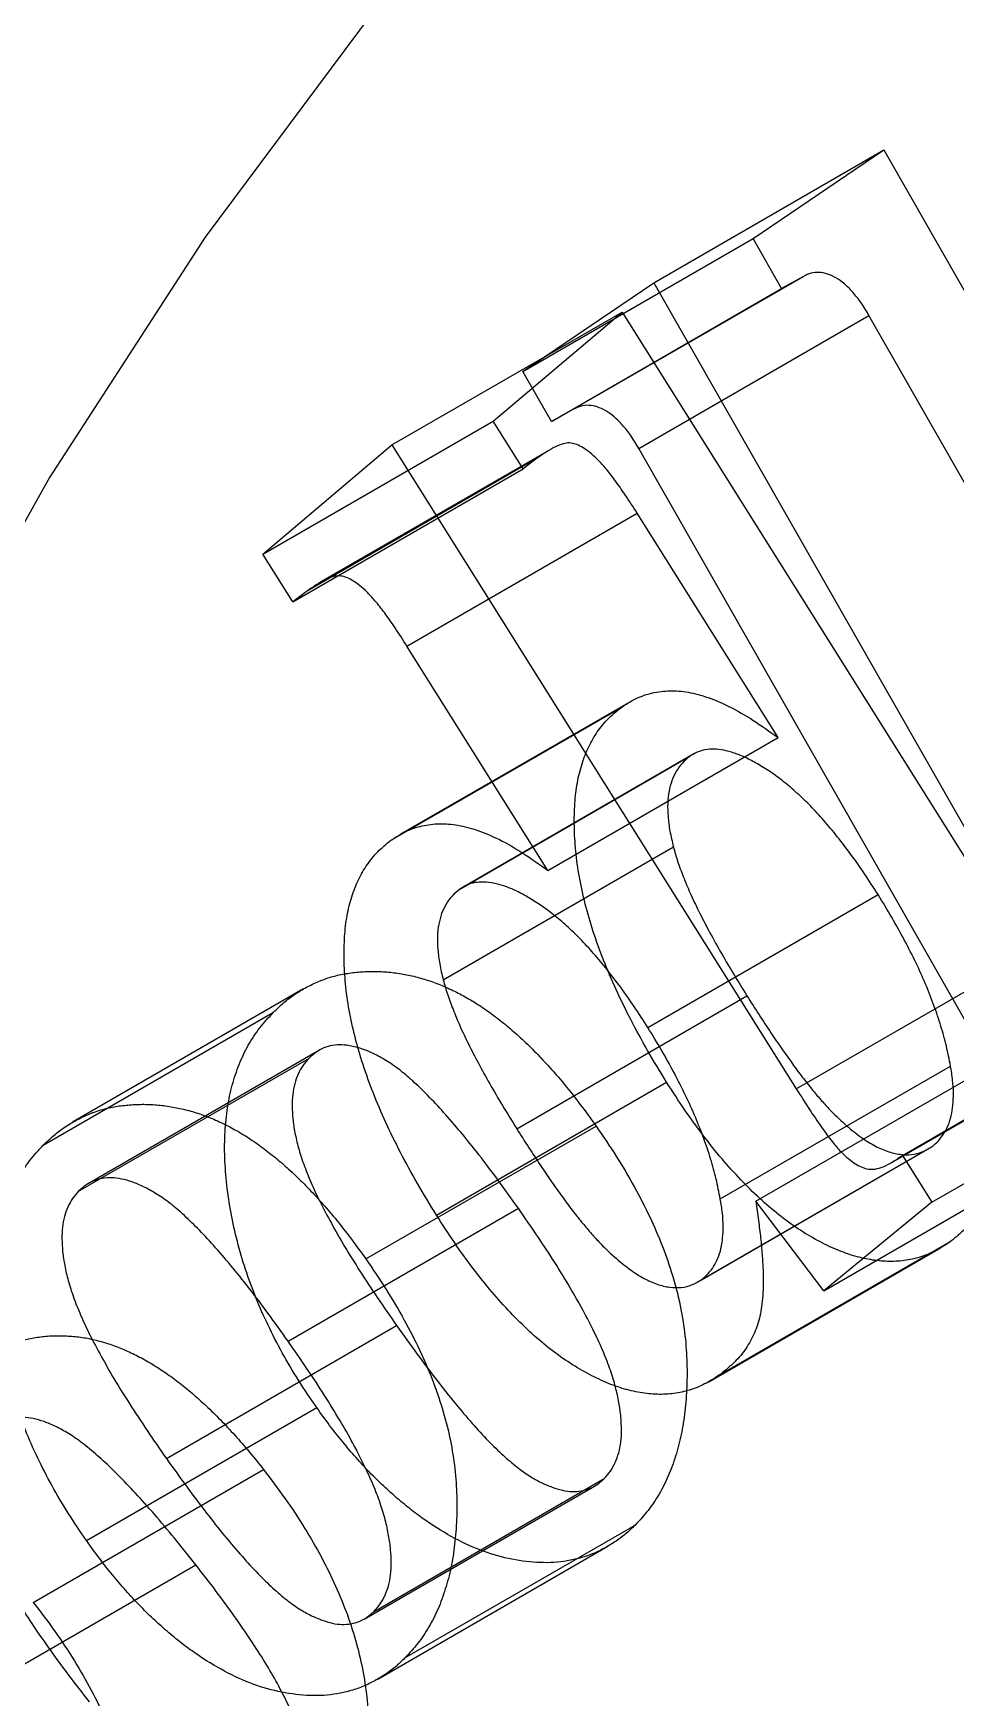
# Paper-space layout 'Sheet2' of a CAD drawing. Header units: inches. Extents: x 0 to 16.3, y 0 to 11.5.
# Drawn here: x 12.9461 to 13.0878, y 10.4735 to 10.7291 of the extents above; entities that cross this region are included whole.
import ezdxf

# ---------------------------------------------------------------- set-up
doc = ezdxf.new("R2010")
doc.units = ezdxf.units.IN
doc.header["$MEASUREMENT"] = 0

psp = doc.layouts.new('Sheet2')

# ---------------------------------------------------------------- linework, layer by layer
at = {"color": 7, "linetype": 'Continuous', "lineweight": 25}
for p, q in [((13.041388, 10.690798), (13.076743, 10.711209)), ((13.056651, 10.697592), (13.076743, 10.711209)), ((13.076743, 10.711209), (13.139846, 10.600614)), ((13.021296, 10.677181), (13.056651, 10.697592)), ((13.061023, 10.689928), (13.056651, 10.697592)), ((13.029036, 10.671393), (13.064391, 10.691803)), ((13.064391, 10.691803), (13.061023, 10.689928)), ((13.021296, 10.677181), (13.041388, 10.690798)), ((13.025667, 10.669517), (13.061023, 10.689928)), ((13.041388, 10.690798), (13.104491, 10.580204)), ((13.001157, 10.665908), (13.036513, 10.686318)), ((13.016702, 10.669575), (13.036513, 10.686318)), ((13.036513, 10.686318), (13.098633, 10.587452)), ((13.039082, 10.665385), (13.074437, 10.685796)), ((13.126251, 10.594986), (13.074437, 10.685796)), ((13.025667, 10.669517), (13.021296, 10.677181)), ((13.029036, 10.671393), (13.025667, 10.669517)), ((12.981346, 10.649165), (13.016702, 10.669575)), ((13.021314, 10.662236), (13.016702, 10.669575)), ((12.981346, 10.649165), (13.001157, 10.665908)), ((13.001157, 10.665908), (13.063278, 10.567042)), ((12.988404, 10.643655), (13.02376, 10.664065)), ((13.025536, 10.665234), (12.990181, 10.644823)), ((13.02376, 10.664065), (13.021314, 10.662236)), ((13.090896, 10.574576), (13.039082, 10.665385)), ((12.985958, 10.641826), (13.021314, 10.662236)), ((13.003483, 10.63502), (13.038839, 10.65543)), ((13.060475, 10.620989), (13.038839, 10.65543)), ((12.985958, 10.641826), (12.981346, 10.649165)), ((12.988404, 10.643655), (12.985958, 10.641826)), ((13.025119, 10.600578), (13.003483, 10.63502)), ((13.000977, 10.605161), (13.036332, 10.625571)), ((13.037869, 10.626543), (13.002514, 10.606132)), ((13.025119, 10.600578), (13.060475, 10.620989)), ((13.011584, 10.597694), (13.04694, 10.618105)), ((13.047566, 10.618494), (13.01221, 10.598084)), ((13.009058, 10.583778), (13.044413, 10.604188)), ((13.040479, 10.576452), (13.075834, 10.596862)), ((13.063278, 10.567042), (13.098633, 10.587452)), ((12.987505, 10.582326), (12.952149, 10.561916)), ((13.020347, 10.560913), (13.055702, 10.581324)), ((12.947641, 10.558399), (12.982997, 10.578809)), ((13.077834, 10.555695), (13.113189, 10.576105)), ((13.07958, 10.55682), (13.114935, 10.577231)), ((12.953055, 10.551314), (12.988411, 10.571724)), ((12.990051, 10.572984), (12.954696, 10.552574)), ((13.051608, 10.550138), (13.086963, 10.570548)), ((13.057042, 10.549779), (13.092397, 10.570189)), ((13.084092, 10.549631), (13.119447, 10.570041)), ((13.008015, 10.547656), (13.04337, 10.568066)), ((12.997169, 10.540922), (13.032525, 10.561332)), ((13.0487, 10.537738), (13.084056, 10.558148)), ((13.048065, 10.537351), (13.083421, 10.557761)), ((13.067509, 10.536026), (13.102864, 10.556436)), ((13.07958, 10.55682), (13.084092, 10.549631)), ((12.985238, 10.528289), (13.020594, 10.5487)), ((13.067509, 10.536026), (13.057042, 10.549779)), ((13.084092, 10.549631), (13.067509, 10.536026)), ((13.051668, 10.523243), (13.087023, 10.543653)), ((13.049823, 10.522056), (13.085179, 10.542466)), ((12.96655, 10.510273), (13.001906, 10.530683)), ((12.954278, 10.497676), (12.989634, 10.518086)), ((12.946105, 10.488182), (12.98146, 10.508592)), ((12.998433, 10.486797), (13.033788, 10.507207)), ((12.99692, 10.485619), (13.032276, 10.506029)), ((13.003185, 10.479654), (13.03854, 10.500064)), ((12.998999, 10.476412), (13.034354, 10.496822)), ((12.935718, 10.473547), (12.971073, 10.493957))]:
    psp.add_line(p, q, dxfattribs=at)
at = {"color": 7, "linetype": 'Continuous', "lineweight": 25, "flags": 128}
psp.add_lwpolyline([(13.434533, 10.944373), (13.39075, 10.941805), (13.348064, 10.936418), (13.306556, 10.928222), (13.266307, 10.917233), (13.227393, 10.903472), (13.189889, 10.886966), (13.153868, 10.867745), (13.119397, 10.845847), (13.086543, 10.821314), (13.055368, 10.794193), (13.025934, 10.764535), (12.998295, 10.732398), (12.972505, 10.697843), (12.948614, 10.660936), (12.926667, 10.621748), (12.906705, 10.580355), (12.888769, 10.536834), (12.87289, 10.491271), (12.859102, 10.443751), (12.847428, 10.394367), (12.837893, 10.343212), (12.830514, 10.290385)], dxfattribs=at)
at = {"color": 7, "linetype": 'Continuous', "lineweight": 25}
for points, knots in [([(13.074437, 10.685796), (13.074043, 10.686459), (13.073293, 10.687723), (13.072003, 10.689359), (13.070697, 10.690671), (13.069365, 10.691632), (13.068044, 10.692223), (13.06675, 10.692472), (13.065509, 10.692331), (13.064774, 10.691984), (13.064391, 10.691803)], [0, 0, 0, 0, 0.1433056, 0.272724, 0.392352, 0.5075527, 0.6225518, 0.7393662, 0.8639608, 1, 1, 1, 1]), ([(13.039082, 10.665385), (13.038688, 10.666049), (13.037937, 10.667312), (13.036648, 10.668948), (13.035341, 10.670261), (13.034009, 10.671222), (13.032688, 10.671813), (13.031395, 10.672061), (13.030153, 10.671921), (13.029419, 10.671574), (13.029036, 10.671393)], [0, 0, 0, 0, 0.1433056, 0.272724, 0.392352, 0.5075527, 0.6225518, 0.7393662, 0.8639608, 1, 1, 1, 1]), ([(13.038839, 10.65543), (13.038237, 10.656373), (13.03712, 10.658125), (13.035484, 10.660465), (13.034038, 10.662322), (13.03276, 10.663715), (13.031616, 10.66474), (13.030567, 10.665495), (13.029587, 10.665998), (13.02863, 10.666254), (13.027628, 10.66619), (13.026506, 10.665769), (13.025177, 10.665059), (13.024261, 10.664416), (13.02376, 10.664065)], [0, 0, 0, 0, 0.1312077, 0.2436518, 0.3364593, 0.4112958, 0.474385, 0.5323129, 0.5855361, 0.6360074, 0.6949206, 0.7737345, 0.876272, 1, 1, 1, 1]), ([(13.003483, 10.63502), (13.002882, 10.635963), (13.001764, 10.637714), (13.000128, 10.640055), (12.998683, 10.641912), (12.997405, 10.643305), (12.996261, 10.64433), (12.995212, 10.645084), (12.994231, 10.645588), (12.993275, 10.645844), (12.992272, 10.64578), (12.99115, 10.645358), (12.989822, 10.644648), (12.988906, 10.644006), (12.988404, 10.643655)], [0, 0, 0, 0, 0.1312077, 0.2436518, 0.3364593, 0.4112958, 0.474385, 0.5323129, 0.5855361, 0.6360074, 0.6949206, 0.7737345, 0.876272, 1, 1, 1, 1]), ([(13.036332, 10.625571), (13.037094, 10.626074), (13.03859, 10.627063), (13.041135, 10.6279), (13.043814, 10.628246), (13.046677, 10.628031), (13.049773, 10.627187), (13.053114, 10.625778), (13.056724, 10.623667), (13.059194, 10.621904), (13.060475, 10.620989)], [0, 0, 0, 0, 0.12532968, 0.24613608, 0.36205349, 0.47742956, 0.59566177, 0.7206738, 0.85510323, 1, 1, 1, 1]), ([(13.04337, 10.568066), (13.042379, 10.569677), (13.04044, 10.572827), (13.037868, 10.577601), (13.035565, 10.58223), (13.033672, 10.586751), (13.032051, 10.591142), (13.030837, 10.595411), (13.029919, 10.599566), (13.02936, 10.603562), (13.029146, 10.607333), (13.029223, 10.610847), (13.02959, 10.614089), (13.030329, 10.616987), (13.031349, 10.619609), (13.032694, 10.621917), (13.034334, 10.623956), (13.035659, 10.625027), (13.036332, 10.625571)], [0, 0, 0, 0, 0.07647927, 0.14948049, 0.21910137, 0.28595957, 0.35038137, 0.41329977, 0.47532005, 0.53699115, 0.59749177, 0.65595632, 0.71295492, 0.76928398, 0.82548337, 0.88185774, 0.93992536, 1, 1, 1, 1]), ([(13.04694, 10.618105), (13.046539, 10.617776), (13.045755, 10.617135), (13.044828, 10.615867), (13.044142, 10.614407), (13.043688, 10.612755), (13.043483, 10.610905), (13.043564, 10.608835), (13.04383, 10.606597), (13.044215, 10.605008), (13.044413, 10.604188)], [0, 0, 0, 0, 0.1320175, 0.2579588, 0.3800127, 0.4978671, 0.6180407, 0.7388688, 0.8653724, 1, 1, 1, 1]), ([(13.075834, 10.596862), (13.075147, 10.597942), (13.073806, 10.600046), (13.071716, 10.603019), (13.069619, 10.605728), (13.067558, 10.608237), (13.065485, 10.610483), (13.063414, 10.612464), (13.061355, 10.614217), (13.05932, 10.615718), (13.057353, 10.616935), (13.055493, 10.617935), (13.05376, 10.618627), (13.05214, 10.619088), (13.050647, 10.619245), (13.049268, 10.619158), (13.048012, 10.618797), (13.047297, 10.618335), (13.04694, 10.618105)], [0, 0, 0, 0, 0.0843714, 0.1645231, 0.2408367, 0.3137885, 0.3837298, 0.4512229, 0.5164254, 0.5804898, 0.6421426, 0.6994435, 0.7535647, 0.8050311, 0.8547175, 0.9031889, 0.9516005, 1, 1, 1, 1]), ([(13.000977, 10.605161), (13.001739, 10.605664), (13.003235, 10.606653), (13.005779, 10.60749), (13.008458, 10.607836), (13.011322, 10.607621), (13.014418, 10.606777), (13.017758, 10.605367), (13.021368, 10.603257), (13.023838, 10.601493), (13.025119, 10.600578)], [0, 0, 0, 0, 0.12532968, 0.24613608, 0.36205349, 0.47742956, 0.59566177, 0.7206738, 0.85510323, 1, 1, 1, 1]), ([(13.008015, 10.547656), (13.007023, 10.549267), (13.005084, 10.552417), (13.002513, 10.557191), (13.00021, 10.56182), (12.998316, 10.56634), (12.996696, 10.570732), (12.995481, 10.575001), (12.994564, 10.579155), (12.994005, 10.583151), (12.993791, 10.586922), (12.993868, 10.590437), (12.994234, 10.593679), (12.994974, 10.596577), (12.995993, 10.599199), (12.997339, 10.601507), (12.998979, 10.603545), (13.000303, 10.604616), (13.000977, 10.605161)], [0, 0, 0, 0, 0.07647927, 0.14948049, 0.21910137, 0.28595957, 0.35038137, 0.41329977, 0.47532005, 0.53699115, 0.59749177, 0.65595632, 0.71295492, 0.76928398, 0.82548337, 0.88185774, 0.93992536, 1, 1, 1, 1]), ([(13.044413, 10.604188), (13.044615, 10.603463), (13.045035, 10.601957), (13.045935, 10.599586), (13.046982, 10.597024), (13.048314, 10.59427), (13.049832, 10.591308), (13.051585, 10.588147), (13.053551, 10.584786), (13.054968, 10.582505), (13.055702, 10.581324)], [0, 0, 0, 0, 0.0924606, 0.1920661, 0.3009921, 0.4192158, 0.5484017, 0.6880647, 0.8385149, 1, 1, 1, 1]), ([(13.011584, 10.597694), (13.011183, 10.597366), (13.010399, 10.596725), (13.009472, 10.595456), (13.008787, 10.593997), (13.008333, 10.592344), (13.008128, 10.590495), (13.008209, 10.588425), (13.008474, 10.586187), (13.008859, 10.584597), (13.009058, 10.583778)], [0, 0, 0, 0, 0.1320175, 0.2579588, 0.3800127, 0.4978671, 0.6180407, 0.7388688, 0.8653724, 1, 1, 1, 1]), ([(13.040479, 10.576452), (13.039792, 10.577532), (13.038451, 10.579636), (13.03636, 10.582609), (13.034264, 10.585318), (13.032203, 10.587826), (13.030129, 10.590072), (13.028059, 10.592053), (13.026, 10.593807), (13.023965, 10.595308), (13.021998, 10.596525), (13.020137, 10.597525), (13.018405, 10.598217), (13.016784, 10.598677), (13.015292, 10.598835), (13.013912, 10.598748), (13.012657, 10.598386), (13.011942, 10.597925), (13.011584, 10.597694)], [0, 0, 0, 0, 0.0843714, 0.1645231, 0.2408367, 0.3137885, 0.3837298, 0.4512229, 0.5164254, 0.5804898, 0.6421426, 0.6994435, 0.7535647, 0.8050311, 0.8547175, 0.9031889, 0.9516005, 1, 1, 1, 1]), ([(13.086963, 10.570548), (13.086762, 10.571556), (13.086359, 10.573582), (13.08551, 10.576695), (13.084431, 10.579882), (13.083153, 10.583144), (13.081635, 10.586484), (13.079902, 10.589886), (13.077977, 10.593377), (13.076559, 10.595684), (13.075834, 10.596862)], [0, 0, 0, 0, 0.1148054, 0.2307492, 0.3481833, 0.4697508, 0.5946362, 0.7244285, 0.8591446, 1, 1, 1, 1]), ([(12.982997, 10.578809), (12.983523, 10.579316), (12.984564, 10.580318), (12.986256, 10.581588), (12.988034, 10.58266), (12.989888, 10.583546), (12.991819, 10.584256), (12.993856, 10.584726), (12.995977, 10.584997), (12.998157, 10.585103), (13.000368, 10.585035), (13.002592, 10.584735), (13.004797, 10.58429), (13.006988, 10.583649), (13.009174, 10.582807), (13.011339, 10.581787), (13.013491, 10.580601), (13.015629, 10.579195), (13.01776, 10.577617), (13.019885, 10.575857), (13.022011, 10.573908), (13.024121, 10.571756), (13.026245, 10.569443), (13.028353, 10.566921), (13.030453, 10.5642), (13.031827, 10.562298), (13.032525, 10.561332)], [0, 0, 0, 0, 0.0463551, 0.0916879, 0.1361576, 0.1806693, 0.2243689, 0.2679856, 0.3119145, 0.3557025, 0.3990076, 0.4410625, 0.4815077, 0.5215231, 0.5602048, 0.5985233, 0.636332, 0.6738623, 0.7116842, 0.7500044, 0.7886828, 0.8287092, 0.8693514, 0.9113929, 0.955021, 1, 1, 1, 1]), ([(13.009058, 10.583778), (13.00926, 10.583053), (13.009679, 10.581547), (13.01058, 10.579176), (13.011626, 10.576614), (13.012958, 10.57386), (13.014477, 10.570898), (13.01623, 10.567737), (13.018195, 10.564376), (13.019613, 10.562094), (13.020347, 10.560913)], [0, 0, 0, 0, 0.0924606, 0.1920661, 0.3009921, 0.4192158, 0.5484017, 0.6880647, 0.8385149, 1, 1, 1, 1]), ([(13.055702, 10.581324), (13.05632, 10.580344), (13.057522, 10.57844), (13.059318, 10.575736), (13.061011, 10.573226), (13.062634, 10.570963), (13.064153, 10.568878), (13.065615, 10.567061), (13.066968, 10.565419), (13.068639, 10.563583), (13.070634, 10.561648), (13.072952, 10.559758), (13.075158, 10.558322), (13.07725, 10.557404), (13.079207, 10.556912), (13.080997, 10.556906), (13.082651, 10.55727), (13.083583, 10.557853), (13.084056, 10.558148)], [0, 0, 0, 0, 0.075554, 0.1469255, 0.2123405, 0.2736982, 0.3300681, 0.3822483, 0.4290924, 0.4723672, 0.5510519, 0.6226781, 0.6899118, 0.7537776, 0.8159581, 0.8762808, 0.9372819, 1, 1, 1, 1]), ([(12.989634, 10.518086), (12.988683, 10.519478), (12.986816, 10.522211), (12.984316, 10.526464), (12.982123, 10.530725), (12.980216, 10.535011), (12.978653, 10.539316), (12.97738, 10.543641), (12.976415, 10.547984), (12.975788, 10.552288), (12.975455, 10.556487), (12.975502, 10.560464), (12.975881, 10.564194), (12.976606, 10.567662), (12.977682, 10.570861), (12.979089, 10.573814), (12.980864, 10.576491), (12.982277, 10.578027), (12.982997, 10.578809)], [0, 0, 0, 0, 0.0647071, 0.1269851, 0.1879377, 0.2479024, 0.307644, 0.3676956, 0.429022, 0.4918094, 0.5548731, 0.6169542, 0.6786913, 0.7403482, 0.802552, 0.8662446, 0.9318324, 1, 1, 1, 1]), ([(13.051608, 10.550138), (13.051407, 10.551146), (13.051003, 10.553172), (13.050155, 10.556284), (13.049076, 10.559472), (13.047797, 10.562734), (13.04628, 10.566073), (13.044547, 10.569476), (13.042621, 10.572967), (13.041204, 10.575273), (13.040479, 10.576452)], [0, 0, 0, 0, 0.1148054, 0.2307492, 0.3481833, 0.4697508, 0.5946362, 0.7244285, 0.8591446, 1, 1, 1, 1]), ([(13.020594, 10.5487), (13.019563, 10.550145), (13.017581, 10.552926), (13.014637, 10.556832), (13.011845, 10.560304), (13.009217, 10.563362), (13.006753, 10.565996), (13.00445, 10.568226), (13.002302, 10.570049), (13.000291, 10.571409), (12.998422, 10.572449), (12.996673, 10.573181), (12.99503, 10.573641), (12.993484, 10.573834), (12.992042, 10.573738), (12.9907, 10.573369), (12.98949, 10.572679), (12.988776, 10.572048), (12.988411, 10.571724)], [0, 0, 0, 0, 0.10432174, 0.20068094, 0.28897576, 0.36973313, 0.4432528, 0.50940966, 0.56978142, 0.62450995, 0.67517188, 0.7235226, 0.76959092, 0.81457403, 0.85991953, 0.90517471, 0.95150218, 1, 1, 1, 1]), ([(12.988411, 10.571724), (12.988091, 10.571361), (12.987464, 10.570649), (12.986743, 10.569334), (12.986213, 10.567879), (12.9859, 10.566235), (12.985839, 10.564401), (12.985928, 10.562429), (12.986262, 10.560278), (12.986809, 10.557946), (12.987621, 10.555396), (12.988751, 10.55261), (12.990148, 10.549564), (12.991933, 10.546291), (12.993939, 10.54272), (12.996334, 10.538935), (12.998991, 10.534866), (13.000909, 10.532113), (13.001906, 10.530683)], [0, 0, 0, 0, 0.0480056, 0.0942425, 0.1393738, 0.1834505, 0.2290169, 0.2751752, 0.3232203, 0.3738659, 0.42869, 0.4889143, 0.5556697, 0.6292995, 0.710352, 0.7990997, 0.8957173, 1, 1, 1, 1]), ([(13.084056, 10.558148), (13.084415, 10.558439), (13.085121, 10.559011), (13.085954, 10.560148), (13.086639, 10.56141), (13.087096, 10.562888), (13.087357, 10.564551), (13.087437, 10.566377), (13.087319, 10.568391), (13.087084, 10.569817), (13.086963, 10.570548)], [0, 0, 0, 0, 0.1289849, 0.2529863, 0.3731758, 0.4936004, 0.6134758, 0.7379704, 0.8657161, 1, 1, 1, 1]), ([(13.092397, 10.570189), (13.092541, 10.569212), (13.092819, 10.567312), (13.093174, 10.56457), (13.093381, 10.562053), (13.093543, 10.559721), (13.093548, 10.557631), (13.093511, 10.555724), (13.093317, 10.554067), (13.09298, 10.552078), (13.092239, 10.549862), (13.090928, 10.547516), (13.089191, 10.545394), (13.087765, 10.544249), (13.087023, 10.543653)], [0, 0, 0, 0, 0.0860481, 0.1672935, 0.2429037, 0.313891, 0.3795887, 0.4402123, 0.4960746, 0.5480433, 0.6498494, 0.7575851, 0.8738067, 1, 1, 1, 1]), ([(13.087023, 10.543653), (13.086309, 10.543169), (13.084905, 10.542216), (13.082589, 10.541241), (13.080175, 10.540647), (13.077646, 10.540471), (13.07501, 10.540695), (13.07227, 10.541293), (13.069425, 10.542311), (13.066502, 10.543727), (13.063537, 10.5455), (13.060573, 10.54766), (13.057624, 10.550169), (13.054719, 10.553083), (13.051808, 10.556276), (13.048956, 10.559886), (13.046098, 10.563812), (13.044293, 10.566627), (13.04337, 10.568066)], [0, 0, 0, 0, 0.0643013, 0.1264309, 0.1863823, 0.2447889, 0.3028703, 0.3608987, 0.4194261, 0.4791483, 0.5394975, 0.5999252, 0.6611331, 0.7239332, 0.7885118, 0.8555664, 0.9261376, 1, 1, 1, 1]), ([(13.063278, 10.567042), (13.064014, 10.565884), (13.065357, 10.563772), (13.067251, 10.560967), (13.068841, 10.558852), (13.07015, 10.557294), (13.071312, 10.556277), (13.072363, 10.555478), (13.073384, 10.55497), (13.074416, 10.554659), (13.075516, 10.554687), (13.076724, 10.555088), (13.078108, 10.55582), (13.079059, 10.556466), (13.07958, 10.55682)], [0, 0, 0, 0, 0.1480853, 0.2700604, 0.365793, 0.4372769, 0.4943352, 0.5477533, 0.5987492, 0.6491213, 0.7083106, 0.7860927, 0.8826017, 1, 1, 1, 1]), ([(12.947641, 10.558399), (12.948168, 10.558906), (12.949209, 10.559907), (12.9509, 10.561178), (12.952679, 10.562249), (12.954533, 10.563135), (12.956464, 10.563846), (12.9585, 10.564316), (12.960622, 10.564587), (12.962802, 10.564693), (12.965013, 10.564625), (12.967237, 10.564324), (12.969442, 10.56388), (12.971633, 10.563239), (12.973819, 10.562396), (12.975983, 10.561377), (12.978136, 10.560191), (12.980274, 10.558785), (12.982405, 10.557207), (12.98453, 10.555447), (12.986656, 10.553497), (12.988766, 10.551346), (12.99089, 10.549033), (12.992998, 10.546511), (12.995098, 10.54379), (12.996472, 10.541887), (12.997169, 10.540922)], [0, 0, 0, 0, 0.0463551, 0.0916879, 0.1361576, 0.1806693, 0.2243689, 0.2679856, 0.3119145, 0.3557025, 0.3990076, 0.4410625, 0.4815077, 0.5215231, 0.5602048, 0.5985233, 0.636332, 0.6738623, 0.7116842, 0.7500044, 0.7886828, 0.8287092, 0.8693514, 0.9113929, 0.955021, 1, 1, 1, 1]), ([(13.020347, 10.560913), (13.020965, 10.559934), (13.022167, 10.55803), (13.023963, 10.555326), (13.025655, 10.552816), (13.027278, 10.550553), (13.028798, 10.548468), (13.03026, 10.546651), (13.031613, 10.545009), (13.033284, 10.543173), (13.035279, 10.541238), (13.037597, 10.539348), (13.039803, 10.537912), (13.041895, 10.536994), (13.043852, 10.536502), (13.045642, 10.536496), (13.047296, 10.53686), (13.048228, 10.537442), (13.0487, 10.537738)], [0, 0, 0, 0, 0.075554, 0.1469255, 0.2123405, 0.2736982, 0.3300681, 0.3822483, 0.4290924, 0.4723672, 0.5510519, 0.6226781, 0.6899118, 0.7537776, 0.8159581, 0.8762808, 0.9372819, 1, 1, 1, 1]), ([(13.032525, 10.561332), (13.033592, 10.559776), (13.035676, 10.556739), (13.038419, 10.552051), (13.040802, 10.547447), (13.042758, 10.542894), (13.044315, 10.538405), (13.045478, 10.533974), (13.046187, 10.529628), (13.046517, 10.525393), (13.046514, 10.521332), (13.046202, 10.517512), (13.045656, 10.513917), (13.044775, 10.510622), (13.04366, 10.507548), (13.042244, 10.504755), (13.040543, 10.502237), (13.039211, 10.500792), (13.03854, 10.500064)], [0, 0, 0, 0, 0.0711837, 0.1389111, 0.2033563, 0.2658268, 0.326899, 0.38748, 0.4487702, 0.5111359, 0.5739188, 0.6351597, 0.6955722, 0.7557102, 0.8158388, 0.8761649, 0.9376283, 1, 1, 1, 1]), ([(12.954278, 10.497676), (12.953327, 10.499068), (12.951461, 10.501801), (12.94896, 10.506054), (12.946767, 10.510315), (12.944861, 10.5146), (12.943298, 10.518906), (12.942025, 10.523231), (12.941059, 10.527573), (12.940432, 10.531878), (12.940099, 10.536077), (12.940146, 10.540054), (12.940525, 10.543784), (12.941251, 10.547252), (12.942327, 10.550451), (12.943734, 10.553404), (12.945508, 10.556081), (12.946921, 10.557617), (12.947641, 10.558399)], [0, 0, 0, 0, 0.0647071, 0.1269851, 0.1879377, 0.2479024, 0.307644, 0.3676956, 0.429022, 0.4918094, 0.5548731, 0.6169542, 0.6786913, 0.7403482, 0.802552, 0.8662446, 0.9318324, 1, 1, 1, 1]), ([(12.985238, 10.528289), (12.984208, 10.529735), (12.982226, 10.532516), (12.979282, 10.536422), (12.976489, 10.539894), (12.973862, 10.542951), (12.971398, 10.545586), (12.969095, 10.547815), (12.966947, 10.549639), (12.964936, 10.550999), (12.963067, 10.552039), (12.961317, 10.552771), (12.959675, 10.553231), (12.958129, 10.553423), (12.956687, 10.553328), (12.955345, 10.552959), (12.954134, 10.552269), (12.95342, 10.551637), (12.953055, 10.551314)], [0, 0, 0, 0, 0.10432174, 0.20068094, 0.28897576, 0.36973313, 0.4432528, 0.50940966, 0.56978142, 0.62450995, 0.67517188, 0.7235226, 0.76959092, 0.81457403, 0.85991953, 0.90517471, 0.95150218, 1, 1, 1, 1]), ([(12.953055, 10.551314), (12.952736, 10.550951), (12.952108, 10.550239), (12.951387, 10.548924), (12.950857, 10.547468), (12.950545, 10.545825), (12.950484, 10.543991), (12.950572, 10.542019), (12.950906, 10.539868), (12.951454, 10.537536), (12.952265, 10.534986), (12.953395, 10.5322), (12.954793, 10.529153), (12.956578, 10.525881), (12.958584, 10.522309), (12.960978, 10.518524), (12.963635, 10.514456), (12.965554, 10.511702), (12.96655, 10.510273)], [0, 0, 0, 0, 0.0480056, 0.0942425, 0.1393738, 0.1834505, 0.2290169, 0.2751752, 0.3232203, 0.3738659, 0.42869, 0.4889143, 0.5556697, 0.6292995, 0.710352, 0.7990997, 0.8957173, 1, 1, 1, 1]), ([(13.033788, 10.507207), (13.034115, 10.507573), (13.034761, 10.508295), (13.03549, 10.509642), (13.036053, 10.511119), (13.036374, 10.512806), (13.036468, 10.514675), (13.036363, 10.516709), (13.036061, 10.518904), (13.035532, 10.521295), (13.034739, 10.523901), (13.033648, 10.526742), (13.032212, 10.529814), (13.030514, 10.533141), (13.028468, 10.536694), (13.026143, 10.540499), (13.023479, 10.544528), (13.021581, 10.547272), (13.020594, 10.5487)], [0, 0, 0, 0, 0.0482232, 0.0951725, 0.1404936, 0.1858078, 0.231992, 0.2787305, 0.3277658, 0.3792651, 0.4347663, 0.4954606, 0.5619011, 0.6352219, 0.7153461, 0.8026244, 0.8973539, 1, 1, 1, 1]), ([(13.0487, 10.537738), (13.04906, 10.538029), (13.049766, 10.538601), (13.050599, 10.539738), (13.051284, 10.541), (13.051741, 10.542478), (13.052001, 10.544141), (13.052082, 10.545967), (13.051963, 10.54798), (13.051728, 10.549407), (13.051608, 10.550138)], [0, 0, 0, 0, 0.1289849, 0.2529863, 0.3731758, 0.4936004, 0.6134758, 0.7379704, 0.8657161, 1, 1, 1, 1]), ([(13.057042, 10.549779), (13.057185, 10.548802), (13.057464, 10.546901), (13.057819, 10.54416), (13.058026, 10.541643), (13.058188, 10.53931), (13.058192, 10.537221), (13.058155, 10.535314), (13.057962, 10.533657), (13.057625, 10.531667), (13.056883, 10.529452), (13.055572, 10.527106), (13.053835, 10.524984), (13.05241, 10.523839), (13.051668, 10.523243)], [0, 0, 0, 0, 0.0860481, 0.1672935, 0.2429037, 0.313891, 0.3795887, 0.4402123, 0.4960746, 0.5480433, 0.6498494, 0.7575851, 0.8738067, 1, 1, 1, 1]), ([(13.051668, 10.523243), (13.050954, 10.522759), (13.04955, 10.521806), (13.047233, 10.520831), (13.04482, 10.520237), (13.042291, 10.520061), (13.039654, 10.520285), (13.036915, 10.520883), (13.03407, 10.5219), (13.031146, 10.523317), (13.028182, 10.52509), (13.025218, 10.52725), (13.022269, 10.529759), (13.019364, 10.532673), (13.016452, 10.535866), (13.013601, 10.539476), (13.010743, 10.543402), (13.008938, 10.546216), (13.008015, 10.547656)], [0, 0, 0, 0, 0.0643013, 0.1264309, 0.1863823, 0.2447889, 0.3028703, 0.3608987, 0.4194261, 0.4791483, 0.5394975, 0.5999252, 0.6611331, 0.7239332, 0.7885118, 0.8555664, 0.9261376, 1, 1, 1, 1]), ([(12.997169, 10.540922), (12.998237, 10.539366), (13.000321, 10.536329), (13.003063, 10.531641), (13.005447, 10.527037), (13.007403, 10.522484), (13.00896, 10.517995), (13.010122, 10.513564), (13.010832, 10.509218), (13.011161, 10.504982), (13.011159, 10.500922), (13.010846, 10.497102), (13.010301, 10.493506), (13.00942, 10.490212), (13.008305, 10.487138), (13.006889, 10.484345), (13.005188, 10.481826), (13.003856, 10.480382), (13.003185, 10.479654)], [0, 0, 0, 0, 0.0711837, 0.1389111, 0.2033563, 0.2658268, 0.326899, 0.38748, 0.4487702, 0.5111359, 0.5739188, 0.6351597, 0.6955722, 0.7557102, 0.8158388, 0.8761649, 0.9376283, 1, 1, 1, 1]), ([(13.001906, 10.530683), (13.002956, 10.529211), (13.004975, 10.526383), (13.007968, 10.522401), (13.010782, 10.518853), (13.013423, 10.515736), (13.015882, 10.513051), (13.018177, 10.510813), (13.020291, 10.508991), (13.022245, 10.5076), (13.024057, 10.506574), (13.025755, 10.505863), (13.027365, 10.505352), (13.028871, 10.505165), (13.030255, 10.505283), (13.03156, 10.505624), (13.032749, 10.506268), (13.033437, 10.50689), (13.033788, 10.507207)], [0, 0, 0, 0, 0.1071025, 0.2057179, 0.29647, 0.3783374, 0.4528468, 0.5196767, 0.5795448, 0.6331413, 0.6825098, 0.7294996, 0.7751073, 0.819192, 0.8631544, 0.9071972, 0.9527002, 1, 1, 1, 1]), ([(12.933055, 10.520512), (12.933514, 10.521103), (12.934425, 10.522274), (12.93593, 10.523812), (12.937547, 10.525134), (12.939247, 10.526279), (12.941036, 10.527249), (12.942925, 10.528015), (12.944911, 10.528578), (12.946972, 10.528961), (12.949078, 10.529153), (12.951217, 10.529115), (12.953341, 10.528952), (12.955483, 10.528543), (12.957622, 10.527937), (12.959759, 10.527149), (12.961897, 10.526164), (12.964043, 10.525008), (12.966186, 10.523612), (12.968347, 10.522078), (12.97051, 10.52031), (12.972685, 10.518353), (12.97488, 10.516209), (12.977073, 10.513841), (12.979296, 10.511321), (12.980731, 10.509512), (12.98146, 10.508592)], [0, 0, 0, 0, 0.0461613, 0.0915573, 0.1360723, 0.1804179, 0.2242347, 0.2679355, 0.311695, 0.3553915, 0.3986903, 0.4404911, 0.4812612, 0.5212303, 0.5599569, 0.5980834, 0.6361654, 0.6737088, 0.7116507, 0.7498117, 0.7888333, 0.8285175, 0.8693859, 0.9117364, 0.9551205, 1, 1, 1, 1]), ([(12.998433, 10.486797), (12.99876, 10.487163), (12.999405, 10.487884), (13.000135, 10.489231), (13.000698, 10.490709), (13.001019, 10.492396), (13.001112, 10.494265), (13.001007, 10.496299), (13.000705, 10.498494), (13.000177, 10.500885), (12.999383, 10.503491), (12.998292, 10.506331), (12.996857, 10.509403), (12.995159, 10.51273), (12.993112, 10.516283), (12.990787, 10.520089), (12.988124, 10.524118), (12.986226, 10.526862), (12.985238, 10.528289)], [0, 0, 0, 0, 0.0482232, 0.0951725, 0.1404936, 0.1858078, 0.231992, 0.2787305, 0.3277658, 0.3792651, 0.4347663, 0.4954606, 0.5619011, 0.6352219, 0.7153461, 0.8026244, 0.8973539, 1, 1, 1, 1]), ([(13.03854, 10.500064), (13.038042, 10.499579), (13.037054, 10.498617), (13.035415, 10.497437), (13.03371, 10.496433), (13.03194, 10.495576), (13.030061, 10.494965), (13.028105, 10.494535), (13.026077, 10.49428), (13.023275, 10.494263), (13.019689, 10.494674), (13.015291, 10.495885), (13.01084, 10.497896), (13.007131, 10.500177), (13.004184, 10.502337), (13.002002, 10.504135), (12.999852, 10.506071), (12.997733, 10.508155), (12.995647, 10.510399), (12.993604, 10.512815), (12.991582, 10.515371), (12.99029, 10.517172), (12.989634, 10.518086)], [0, 0, 0, 0, 0.0450317, 0.0892582, 0.1328861, 0.1757965, 0.2189609, 0.2614965, 0.3040688, 0.3469913, 0.4308758, 0.5120856, 0.5915756, 0.6717148, 0.7117709, 0.751965, 0.7920601, 0.8322283, 0.8731144, 0.9145884, 0.9566655, 1, 1, 1, 1]), ([(12.971073, 10.493957), (12.969982, 10.495331), (12.96789, 10.497966), (12.96479, 10.501636), (12.961882, 10.504899), (12.959157, 10.507761), (12.956612, 10.510191), (12.95425, 10.512192), (12.952073, 10.513791), (12.950066, 10.514977), (12.948218, 10.515806), (12.946501, 10.516361), (12.944903, 10.516635), (12.943425, 10.516618), (12.942051, 10.516354), (12.940829, 10.515753), (12.939675, 10.514968), (12.939062, 10.514193), (12.93875, 10.513798)], [0, 0, 0, 0, 0.1045635, 0.2005615, 0.2889185, 0.3698536, 0.4434807, 0.5097265, 0.569809, 0.6244305, 0.6749377, 0.7229898, 0.769231, 0.8143831, 0.8596766, 0.9049903, 0.951494, 1, 1, 1, 1]), ([(12.93875, 10.513798), (12.938467, 10.51339), (12.937912, 10.512587), (12.937347, 10.511118), (12.936943, 10.509546), (12.936794, 10.507791), (12.936826, 10.505904), (12.937104, 10.50385), (12.937559, 10.501664), (12.938259, 10.499309), (12.939204, 10.496772), (12.940502, 10.494025), (12.94209, 10.491054), (12.943988, 10.487848), (12.946197, 10.484421), (12.948745, 10.480783), (12.951584, 10.476897), (12.953616, 10.474271), (12.954671, 10.472907)], [0, 0, 0, 0, 0.0478531, 0.0941749, 0.1388244, 0.1835271, 0.2285794, 0.2747642, 0.3232522, 0.3737479, 0.4284292, 0.4884464, 0.5554431, 0.6290986, 0.7101928, 0.7986932, 0.8955073, 1, 1, 1, 1]), ([(12.96655, 10.510273), (12.967601, 10.508801), (12.969619, 10.505973), (12.972612, 10.50199), (12.975426, 10.498443), (12.978067, 10.495326), (12.980527, 10.492641), (12.982822, 10.490403), (12.984936, 10.488581), (12.98689, 10.487189), (12.988702, 10.486164), (12.990399, 10.485453), (12.99201, 10.484941), (12.993516, 10.484754), (12.9949, 10.484873), (12.996204, 10.485214), (12.997394, 10.485857), (12.998082, 10.48648), (12.998433, 10.486797)], [0, 0, 0, 0, 0.1071025, 0.2057179, 0.29647, 0.3783374, 0.4528468, 0.5196767, 0.5795448, 0.6331413, 0.6825098, 0.7294996, 0.7751073, 0.819192, 0.8631544, 0.9071972, 0.9527002, 1, 1, 1, 1]), ([(12.98146, 10.508592), (12.982591, 10.507107), (12.984798, 10.504211), (12.987776, 10.499698), (12.990369, 10.4952), (12.992564, 10.490721), (12.994403, 10.486255), (12.995799, 10.481811), (12.996843, 10.477381), (12.997432, 10.473044), (12.997724, 10.468839), (12.997755, 10.464808), (12.99747, 10.461038), (12.996907, 10.457498), (12.996062, 10.454197), (12.994929, 10.451137), (12.993535, 10.44828), (12.992374, 10.446623), (12.991787, 10.445785)], [0, 0, 0, 0, 0.0713142, 0.1390762, 0.2037056, 0.2662465, 0.3272424, 0.3880514, 0.4491312, 0.5116366, 0.574456, 0.6356268, 0.6962901, 0.75616, 0.8160226, 0.8763093, 0.937443, 1, 1, 1, 1]), ([(13.003185, 10.479654), (13.002686, 10.479169), (13.001699, 10.478207), (13.00006, 10.477027), (12.998355, 10.476023), (12.996585, 10.475166), (12.994706, 10.474555), (12.99275, 10.474125), (12.990722, 10.473869), (12.987919, 10.473853), (12.984334, 10.474264), (12.979936, 10.475475), (12.975485, 10.477486), (12.971775, 10.479767), (12.968829, 10.481927), (12.966647, 10.483724), (12.964496, 10.485661), (12.962378, 10.487744), (12.960292, 10.489989), (12.958249, 10.492405), (12.956227, 10.494961), (12.954934, 10.496762), (12.954278, 10.497676)], [0, 0, 0, 0, 0.0450317, 0.0892582, 0.1328861, 0.1757965, 0.2189609, 0.2614965, 0.3040688, 0.3469913, 0.4308758, 0.5120856, 0.5915756, 0.6717148, 0.7117709, 0.751965, 0.7920601, 0.8322283, 0.8731144, 0.9145884, 0.9566655, 1, 1, 1, 1]), ([(12.986734, 10.452569), (12.987021, 10.452989), (12.987584, 10.453813), (12.98819, 10.455295), (12.98857, 10.456938), (12.98875, 10.458723), (12.988741, 10.460653), (12.988462, 10.462762), (12.987997, 10.465009), (12.987329, 10.467413), (12.986401, 10.470007), (12.985132, 10.472809), (12.983553, 10.475818), (12.98169, 10.479064), (12.979461, 10.482473), (12.976966, 10.486136), (12.974143, 10.489998), (12.972121, 10.492605), (12.971073, 10.493957)], [0, 0, 0, 0, 0.04855926, 0.09507843, 0.14084888, 0.18621475, 0.23186319, 0.27917817, 0.32819471, 0.37946971, 0.43474337, 0.49512096, 0.56183736, 0.63504859, 0.71523086, 0.80218366, 0.89744999, 1, 1, 1, 1]), ([(12.946105, 10.488182), (12.947236, 10.486697), (12.949442, 10.483801), (12.952421, 10.479288), (12.955013, 10.47479), (12.957209, 10.470311), (12.959048, 10.465845), (12.960443, 10.461401), (12.961488, 10.456971), (12.962076, 10.452633), (12.962368, 10.448429), (12.9624, 10.444398), (12.962114, 10.440628), (12.961552, 10.437088), (12.960707, 10.433787), (12.959574, 10.430727), (12.95818, 10.42787), (12.957018, 10.426213), (12.956431, 10.425374)], [0, 0, 0, 0, 0.0713142, 0.1390762, 0.2037056, 0.2662465, 0.3272424, 0.3880514, 0.4491312, 0.5116366, 0.574456, 0.6356268, 0.6962901, 0.75616, 0.8160226, 0.8763093, 0.937443, 1, 1, 1, 1])]:
    psp.add_open_spline(points, degree=3, knots=knots, dxfattribs=at)

doc.saveas('drawing.dxf')
